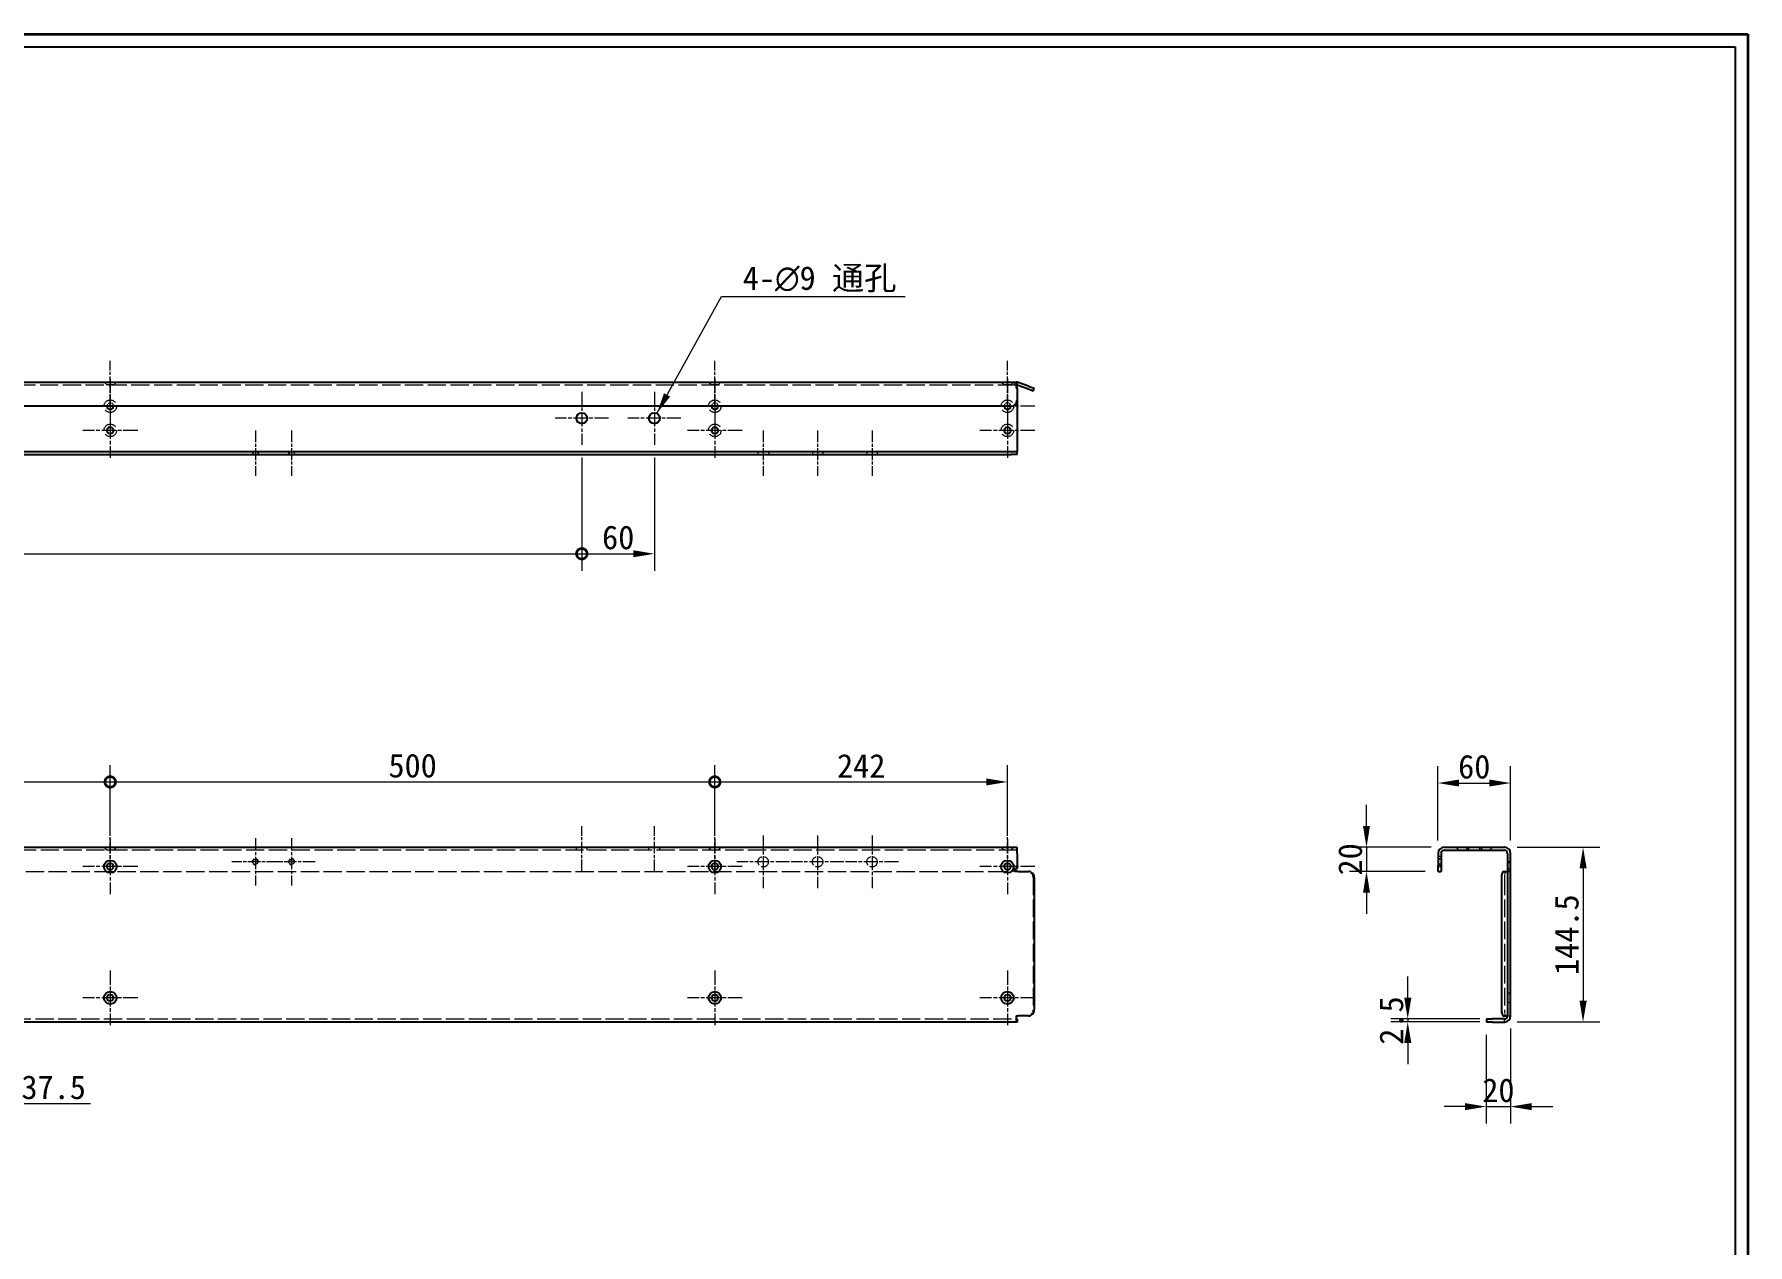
# Model space of a CAD drawing. Header units: millimetres. Extents: x 42 to 2902, y 38 to 2041.
# Drawn here: x 1484 to 2902, y 1040 to 2041 of the extents above; entities that cross this region are included whole.
import ezdxf

# ---------------------------------------------------------------- set-up
doc = ezdxf.new("R2010")
doc.units = ezdxf.units.MM
doc.header["$LTSCALE"] = 7
doc.linetypes.add('CHAIN', pattern=[0.3543, 0.2362, -0.0295, 0.0591, -0.0295])
doc.linetypes.add('DASHED', pattern=[0.2067, 0.1654, -0.0413])
for name, color, linetype, lineweight, true_color in [('中心标记 (ISO)', 1, 'CHAIN', 18, 0xff0000), ('中心线 (ISO)', 1, 'CHAIN', 18, 0xff0000), ('尺寸 (ISO)', 7, 'Continuous', 18, 0x008000), ('符号 (ISO)', 7, 'Continuous', 18, 0x008000), ('隐藏 (ISO)', 5, 'DASHED', 18, 0x0000ff)]:
    doc.layers.add(name, color=color, linetype=linetype, lineweight=lineweight, true_color=true_color)
doc.layers.add('可见 (ISO)', color=7, linetype='Continuous', lineweight=25)
doc.layers.add('图框 (ISO)', color=7, linetype='Continuous', lineweight=35)
doc.styles.add('文本样式74', font='SimSun.ttf')
doc.styles.add('最新国标', font='simfang.ttf')
doc.dimstyles.new('默认 (GB)', dxfattribs={"dimscale": 7, "dimtxt": 2.8, "dimasz": 2.5, "dimexe": 2, "dimexo": 1.5, "dimgap": 0.5, "dimtad": 1, "dimtoh": 1, "dimdsep": 46, "dimtxsty": '最新国标', "dimcen": 0.09, "dimdle": 10, "dimclrd": 256, "dimclre": 256, "dimclrt": 256, "dimaunit": 1, "dimadec": 3, "dimazin": 2, "dimtfac": 0.535714, "dimtdec": 3, "dimtmove": 0, "dimatfit": 3, "dimfxl": 0, "dimtolj": 1, "dimlwd": -1, "dimlwe": -1, "dimarcsym": 0})
doc.dimstyles.new('默认 (GB)$7', dxfattribs={"dimscale": 7, "dimtxt": 2.8, "dimasz": 2.5, "dimexe": 2, "dimexo": 1.5, "dimgap": 0.5, "dimtad": 1, "dimtoh": 1, "dimdsep": 46, "dimtxsty": '最新国标', "dimcen": 0.09, "dimdle": 10, "dimclrd": 256, "dimclre": 256, "dimclrt": 256, "dimaunit": 1, "dimadec": 3, "dimazin": 2, "dimtfac": 0.535714, "dimtdec": 3, "dimtmove": 0, "dimatfit": 3, "dimfxl": 0, "dimtolj": 1, "dimlwd": -1, "dimlwe": -1, "dimarcsym": 0})

# ---------------------------------------------------------------- blocks, each defined once
blk = doc.blocks.new('图框 最新国标')
at = {"layer": '图框 (ISO)'}
for p, q in [((6, 291.5), (414.5, 291.5)), ((414.5, 291.5), (414.5, 5.5))]:
    blk.add_line(p, q, dxfattribs=at)
at = {"layer": '图框 (ISO)', "color": 7, "linetype": 'Continuous', "lineweight": 25}
for p, q in [((18, 290), (413, 290)), ((18, 290), (413, 290)), ((413, 290), (413, 7)), ((413, 290), (413, 7))]:
    blk.add_line(p, q, dxfattribs=at)
at = {"layer": '图框 (ISO)', "style": '文本样式74'}
blk.add_attdef('零件代号_001', (46.18, 287.02), '', height=2.5, rotation=180, dxfattribs=at)
blk = doc.blocks.new('*D5')
at = {"layer": 'Defpoints', "color": 0, "transparency": 16777216}
for p in [(2650.3, 1368.2), (2586.2, 1348.2), (2645.3, 1348.2)]:
    blk.add_point(p, dxfattribs=at)
at = {"layer": '尺寸 (ISO)', "color": 116, "true_color": 0x00803f, "transparency": 16777216}
for p, q in [((2586.2, 1385.7), (2586.2, 1403.2)), ((2639.8, 1368.2), (2572.2, 1368.2)), ((2586.2, 1368.2), (2586.2, 1348.2)), ((2634.8, 1348.2), (2572.2, 1348.2)), ((2586.2, 1330.7), (2586.2, 1313.2))]:
    blk.add_line(p, q, dxfattribs=at)
for points in [[(2583.3, 1385.7), (2589.1, 1385.7), (2586.2, 1368.2)], [(2583.3, 1330.7), (2589.1, 1330.7), (2586.2, 1348.2)]]:
    blk.add_solid(points, dxfattribs=at)
at = {"layer": '尺寸 (ISO)', "transparency": 16777216, "insert": (2572.8, 1358.2), "char_height": 19.6, "attachment_point": 5, "rotation": 90, "style": '最新国标'}
blk.add_mtext('\\A1;20', dxfattribs=at)
blk = doc.blocks.new('*D6')
at = {"layer": 'Defpoints', "color": 0, "transparency": 16777216}
for p in [(2705.3, 1421.3), (2645.3, 1363.2), (2705.3, 1363.2)]:
    blk.add_point(p, dxfattribs=at)
at = {"layer": '尺寸 (ISO)', "color": 116, "true_color": 0x00803f, "transparency": 16777216}
for p, q in [((2645.3, 1373.7), (2645.3, 1435.3)), ((2705.3, 1373.7), (2705.3, 1435.3)), ((2662.8, 1421.3), (2687.8, 1421.3))]:
    blk.add_line(p, q, dxfattribs=at)
for points in [[(2662.8, 1424.2), (2662.8, 1418.4), (2645.3, 1421.3)], [(2687.8, 1424.2), (2687.8, 1418.4), (2705.3, 1421.3)]]:
    blk.add_solid(points, dxfattribs=at)
at = {"layer": '尺寸 (ISO)', "transparency": 16777216, "insert": (2675.3, 1434.7), "char_height": 19.6, "attachment_point": 5, "style": '最新国标'}
blk.add_mtext('\\A1;60', dxfattribs=at)
blk = doc.blocks.new('*D7')
at = {"layer": 'Defpoints', "color": 0, "transparency": 16777216}
for p in [(2700.3, 1368.2), (2700.3, 1223.7), (2765.3, 1223.7)]:
    blk.add_point(p, dxfattribs=at)
at = {"layer": '尺寸 (ISO)', "color": 116, "true_color": 0x00803f, "transparency": 16777216}
for p, q in [((2710.8, 1368.2), (2779.3, 1368.2)), ((2765.3, 1350.7), (2765.3, 1241.2)), ((2710.8, 1223.7), (2779.3, 1223.7))]:
    blk.add_line(p, q, dxfattribs=at)
for points in [[(2762.4, 1350.7), (2768.3, 1350.7), (2765.3, 1368.2)], [(2762.4, 1241.2), (2768.3, 1241.2), (2765.3, 1223.7)]]:
    blk.add_solid(points, dxfattribs=at)
at = {"layer": '尺寸 (ISO)', "transparency": 16777216, "insert": (2751.9, 1295.9), "char_height": 19.6, "attachment_point": 5, "rotation": 90, "style": '最新国标'}
blk.add_mtext('\\A1;144.5', dxfattribs=at)
blk = doc.blocks.new('*D8')
at = {"layer": 'Defpoints', "color": 0, "transparency": 16777216}
for p in [(2685.3, 1223.7), (2705.3, 1228.7), (2705.3, 1153.7)]:
    blk.add_point(p, dxfattribs=at)
at = {"layer": '尺寸 (ISO)', "color": 116, "true_color": 0x00803f, "transparency": 16777216}
for p, q in [((2685.3, 1213.2), (2685.3, 1139.7)), ((2705.3, 1218.2), (2705.3, 1139.7)), ((2667.8, 1153.7), (2650.3, 1153.7)), ((2685.3, 1153.7), (2705.3, 1153.7)), ((2722.8, 1153.7), (2740.3, 1153.7))]:
    blk.add_line(p, q, dxfattribs=at)
for points in [[(2667.8, 1156.6), (2667.8, 1150.8), (2685.3, 1153.7)], [(2722.8, 1156.6), (2722.8, 1150.8), (2705.3, 1153.7)]]:
    blk.add_solid(points, dxfattribs=at)
at = {"layer": '尺寸 (ISO)', "transparency": 16777216, "insert": (2695.3, 1167.1), "char_height": 19.6, "attachment_point": 5, "style": '最新国标'}
blk.add_mtext('\\A1;20', dxfattribs=at)
blk = doc.blocks.new('_DotSmall')
at = {"color": 0, "linetype": 'ByBlock', "const_width": 0.5}
blk.add_lwpolyline([(-0.0625, 0, 1), (0.0625, 0, 1)], format="xyb", close=True, dxfattribs=at)
blk = doc.blocks.new('*D13')
at = {"layer": 'Defpoints', "color": 0, "transparency": 16777216}
for p in [(1547.2, 1422.2), (1047.2, 1374.9), (1547.2, 1374.9)]:
    blk.add_point(p, dxfattribs=at)
at = {"layer": '尺寸 (ISO)', "color": 116, "true_color": 0x00803f, "transparency": 16777216}
for p, q in [((1047.2, 1385.4), (1047.2, 1436.2)), ((1547.2, 1385.4), (1547.2, 1436.2)), ((1047.2, 1422.2), (1547.2, 1422.2))]:
    blk.add_line(p, q, dxfattribs=at)
at = {"layer": '尺寸 (ISO)', "color": 116, "true_color": 0x00803f, "transparency": 16777216, "xscale": 17.5, "yscale": 17.5, "zscale": 17.5, "rotation": 180}
blk.add_blockref('_DotSmall', (1047.2, 1422.2), dxfattribs=at)
at = {"layer": '尺寸 (ISO)', "color": 116, "true_color": 0x00803f, "transparency": 16777216, "xscale": 17.5, "yscale": 17.5, "zscale": 17.5}
blk.add_blockref('_DotSmall', (1547.2, 1422.2), dxfattribs=at)
at = {"layer": '尺寸 (ISO)', "transparency": 16777216, "insert": (1297.3, 1435.6), "char_height": 19.6, "attachment_point": 5, "style": '最新国标'}
blk.add_mtext('\\A1;500', dxfattribs=at)
blk = doc.blocks.new('*D14')
at = {"layer": 'Defpoints', "color": 0, "transparency": 16777216}
for p in [(2047.2, 1422.2), (1547.2, 1374.9), (2047.2, 1374.9)]:
    blk.add_point(p, dxfattribs=at)
at = {"layer": '尺寸 (ISO)', "color": 116, "true_color": 0x00803f, "transparency": 16777216}
for p, q in [((1547.2, 1385.4), (1547.2, 1436.2)), ((2047.2, 1385.4), (2047.2, 1436.2)), ((1547.2, 1422.2), (2047.2, 1422.2))]:
    blk.add_line(p, q, dxfattribs=at)
at = {"layer": '尺寸 (ISO)', "color": 116, "true_color": 0x00803f, "transparency": 16777216, "xscale": 17.5, "yscale": 17.5, "zscale": 17.5, "rotation": 180}
blk.add_blockref('_DotSmall', (1547.2, 1422.2), dxfattribs=at)
at = {"layer": '尺寸 (ISO)', "color": 116, "true_color": 0x00803f, "transparency": 16777216, "xscale": 17.5, "yscale": 17.5, "zscale": 17.5}
blk.add_blockref('_DotSmall', (2047.2, 1422.2), dxfattribs=at)
at = {"layer": '尺寸 (ISO)', "transparency": 16777216, "insert": (1797.3, 1435.6), "char_height": 19.6, "attachment_point": 5, "style": '最新国标'}
blk.add_mtext('\\A1;500', dxfattribs=at)
blk = doc.blocks.new('*D15')
at = {"layer": 'Defpoints', "color": 0, "transparency": 16777216}
for p in [(2289.2, 1422.2), (2047.2, 1374.9), (2289.2, 1374.9)]:
    blk.add_point(p, dxfattribs=at)
at = {"layer": '尺寸 (ISO)', "color": 116, "true_color": 0x00803f, "transparency": 16777216}
for p, q in [((2047.2, 1385.4), (2047.2, 1436.2)), ((2289.2, 1385.4), (2289.2, 1436.2)), ((2047.2, 1422.2), (2271.7, 1422.2))]:
    blk.add_line(p, q, dxfattribs=at)
blk.add_solid([(2271.7, 1425.1), (2271.7, 1419.3), (2289.2, 1422.2)], dxfattribs=at)
at = {"layer": '尺寸 (ISO)', "color": 116, "true_color": 0x00803f, "transparency": 16777216, "xscale": 17.5, "yscale": 17.5, "zscale": 17.5, "rotation": 180}
blk.add_blockref('_DotSmall', (2047.2, 1422.2), dxfattribs=at)
at = {"layer": '尺寸 (ISO)', "transparency": 16777216, "insert": (2168.3, 1435.5), "char_height": 19.6, "attachment_point": 5, "style": '最新国标'}
blk.add_mtext('\\A1;242', dxfattribs=at)
blk = doc.blocks.new('*D18')
at = {"layer": 'Defpoints', "color": 0, "transparency": 16777216}
for p in [(1397.5, 1331.4), (1435, 1331.4), (1435, 1156.2)]:
    blk.add_point(p, dxfattribs=at)
at = {"layer": '尺寸 (ISO)', "color": 116, "true_color": 0x00803f, "transparency": 16777216}
for p, q in [((1397.5, 1320.9), (1397.5, 1142.2)), ((1435, 1320.9), (1435, 1142.2)), ((1397.5, 1156.2), (1380, 1156.2)), ((1397.5, 1156.2), (1435, 1156.2)), ((1452.5, 1156.2), (1530.8, 1156.2))]:
    blk.add_line(p, q, dxfattribs=at)
blk.add_solid([(1452.5, 1159.1), (1452.5, 1153.3), (1435, 1156.2)], dxfattribs=at)
at = {"layer": '尺寸 (ISO)', "color": 116, "true_color": 0x00803f, "transparency": 16777216, "xscale": 17.5, "yscale": 17.5, "zscale": 17.5}
blk.add_blockref('_DotSmall', (1397.5, 1156.2), dxfattribs=at)
at = {"layer": '尺寸 (ISO)', "transparency": 16777216, "insert": (1500.4, 1169.6), "char_height": 19.6, "attachment_point": 5, "style": '最新国标'}
blk.add_mtext('\\A1;37.5', dxfattribs=at)
blk = doc.blocks.new('*D38')
at = {"layer": 'Defpoints', "color": 0, "transparency": 16777216}
for p in [(697.2, 1700.9), (1937.2, 1700.9), (1937.2, 1610.9)]:
    blk.add_point(p, dxfattribs=at)
at = {"layer": '尺寸 (ISO)', "color": 116, "true_color": 0x00803f, "transparency": 16777216}
for p, q in [((697.2, 1690.4), (697.2, 1596.9)), ((1937.2, 1690.4), (1937.2, 1596.9)), ((697.2, 1610.9), (1937.2, 1610.9))]:
    blk.add_line(p, q, dxfattribs=at)
at = {"layer": '尺寸 (ISO)', "color": 116, "true_color": 0x00803f, "transparency": 16777216, "xscale": 17.5, "yscale": 17.5, "zscale": 17.5, "rotation": 180}
blk.add_blockref('_DotSmall', (697.2, 1610.9), dxfattribs=at)
at = {"layer": '尺寸 (ISO)', "color": 116, "true_color": 0x00803f, "transparency": 16777216, "xscale": 17.5, "yscale": 17.5, "zscale": 17.5}
blk.add_blockref('_DotSmall', (1937.2, 1610.9), dxfattribs=at)
at = {"layer": '尺寸 (ISO)', "transparency": 16777216, "insert": (1317.3, 1624.3), "char_height": 19.6, "attachment_point": 5, "style": '最新国标'}
blk.add_mtext('\\A1;1240', dxfattribs=at)
blk = doc.blocks.new('*D39')
at = {"layer": 'Defpoints', "color": 0, "transparency": 16777216}
for p in [(1937.2, 1700.9), (1997.2, 1700.9), (1997.2, 1610.9)]:
    blk.add_point(p, dxfattribs=at)
at = {"layer": '尺寸 (ISO)', "color": 116, "true_color": 0x00803f, "transparency": 16777216}
for p, q in [((1937.2, 1690.4), (1937.2, 1596.9)), ((1997.2, 1690.4), (1997.2, 1596.9)), ((1937.2, 1610.9), (1979.7, 1610.9))]:
    blk.add_line(p, q, dxfattribs=at)
blk.add_solid([(1979.7, 1613.8), (1979.7, 1608), (1997.2, 1610.9)], dxfattribs=at)
at = {"layer": '尺寸 (ISO)', "color": 116, "true_color": 0x00803f, "transparency": 16777216, "xscale": 17.5, "yscale": 17.5, "zscale": 17.5, "rotation": 180}
blk.add_blockref('_DotSmall', (1937.2, 1610.9), dxfattribs=at)
at = {"layer": '尺寸 (ISO)', "transparency": 16777216, "insert": (1967.3, 1624.3), "char_height": 19.6, "attachment_point": 5, "style": '最新国标'}
blk.add_mtext('\\A1;60', dxfattribs=at)
blk = doc.blocks.new('*D41')
at = {"layer": 'Defpoints', "color": 0, "transparency": 16777216}
for p in [(2620.3, 1223.7), (2690.3, 1226.2), (2690.3, 1223.7)]:
    blk.add_point(p, dxfattribs=at)
at = {"layer": '尺寸 (ISO)', "color": 116, "true_color": 0x00803f, "transparency": 16777216}
for p, q in [((2620.3, 1243.7), (2620.3, 1261.2)), ((2679.8, 1226.2), (2606.3, 1226.2)), ((2679.8, 1223.7), (2606.3, 1223.7)), ((2620.3, 1226.2), (2620.3, 1223.7)), ((2620.3, 1206.2), (2620.3, 1188.7))]:
    blk.add_line(p, q, dxfattribs=at)
for points in [[(2617.4, 1243.7), (2623.3, 1243.7), (2620.3, 1226.2)], [(2617.4, 1206.2), (2623.3, 1206.2), (2620.3, 1223.7)]]:
    blk.add_solid(points, dxfattribs=at)
at = {"layer": '尺寸 (ISO)', "transparency": 16777216, "insert": (2606.9, 1224.9), "char_height": 19.6, "attachment_point": 5, "rotation": 90, "style": '最新国标'}
blk.add_mtext('\\A1;2.5', dxfattribs=at)

msp = doc.modelspace()

# ---------------------------------------------------------------- linework, layer by layer
at = {"layer": '中心标记 (ISO)', "ltscale": 7.206874}
for p, q in [((1547.2172, 1755.6332), (1547.2172, 1710.2332)), ((2047.2172, 1755.6332), (2047.2172, 1710.2332)), ((2289.2172, 1755.6332), (2289.2172, 1710.2332)), ((1569.9172, 1732.9332), (1524.5172, 1732.9332)), ((1547.2172, 1735.6332), (1547.2172, 1690.2332)), ((2069.9172, 1732.9332), (2024.5172, 1732.9332)), ((2047.2172, 1735.6332), (2047.2172, 1690.2332)), ((2311.9172, 1732.9332), (2266.5172, 1732.9332)), ((2289.2172, 1735.6332), (2289.2172, 1690.2332)), ((1569.9172, 1712.9332), (1524.5172, 1712.9332)), ((2069.9172, 1712.9332), (2024.5172, 1712.9332)), ((2311.9172, 1712.9332), (2266.5172, 1712.9332)), ((1547.2172, 1374.8677), (1547.2172, 1329.4677)), ((2047.2172, 1374.8677), (2047.2172, 1329.4677)), ((2289.2172, 1374.8677), (2289.2172, 1329.4677)), ((1569.9172, 1352.1677), (1524.5172, 1352.1677)), ((2069.9172, 1352.1677), (2024.5172, 1352.1677)), ((2311.9172, 1352.1677), (2266.5172, 1352.1677)), ((1547.2172, 1266.3677), (1547.2172, 1220.9677)), ((2047.2172, 1266.3677), (2047.2172, 1220.9677)), ((2289.2172, 1266.3677), (2289.2172, 1220.9677)), ((1569.9172, 1243.6677), (1524.5172, 1243.6677)), ((2069.9172, 1243.6677), (2024.5172, 1243.6677)), ((2311.9172, 1243.6677), (2266.5172, 1243.6677))]:
    msp.add_line(p, q, dxfattribs=at)
at = {"layer": '中心标记 (ISO)', "ltscale": 6.984632}
for p, q in [((1937.2172, 1744.9332), (1937.2172, 1700.9332)), ((1997.2172, 1744.9332), (1997.2172, 1700.9332)), ((1959.2172, 1722.9332), (1915.2172, 1722.9332)), ((2019.2172, 1722.9332), (1975.2172, 1722.9332))]:
    msp.add_line(p, q, dxfattribs=at)
at = {"layer": '中心标记 (ISO)', "ltscale": 6.212184}
for p, q in [((1667.2172, 1375.7347), (1667.2172, 1336.6007)), ((1697.2172, 1375.7347), (1697.2172, 1336.6007)), ((1686.7842, 1356.1677), (1647.6502, 1356.1677)), ((1716.7842, 1356.1677), (1677.6502, 1356.1677))]:
    msp.add_line(p, q, dxfattribs=at)
at = {"layer": '中心标记 (ISO)', "ltscale": 6.921135}
for p, q in [((2087.2172, 1377.9677), (2087.2172, 1334.3677)), ((2132.2172, 1377.9677), (2132.2172, 1334.3677)), ((2177.2172, 1377.9677), (2177.2172, 1334.3677)), ((2109.0172, 1356.1677), (2065.4172, 1356.1677)), ((2154.0172, 1356.1677), (2110.4172, 1356.1677)), ((2199.0172, 1356.1677), (2155.4172, 1356.1677))]:
    msp.add_line(p, q, dxfattribs=at)
at = {"layer": '中心线 (ISO)', "ltscale": 5.952797}
for p, q in [((1547.2172, 1732.9332), (1547.2172, 1770.4332)), ((2047.2172, 1732.9332), (2047.2172, 1770.4332)), ((2289.2172, 1732.9332), (2289.2172, 1770.4332)), ((1667.2172, 1712.9332), (1667.2172, 1675.4332)), ((1697.2172, 1712.9332), (1697.2172, 1675.4332)), ((2087.2172, 1712.9332), (2087.2172, 1675.4332)), ((2132.2172, 1712.9332), (2132.2172, 1675.4332)), ((2177.2172, 1712.9332), (2177.2172, 1675.4332)), ((1547.2172, 1348.1677), (1547.2172, 1385.6677)), ((1937.2172, 1348.1677), (1937.2172, 1385.6677)), ((1997.2172, 1348.1677), (1997.2172, 1385.6677)), ((2047.2172, 1348.1677), (2047.2172, 1385.6677)), ((2289.2172, 1348.1677), (2289.2172, 1385.6677))]:
    msp.add_line(p, q, dxfattribs=at)
at = {"layer": '可见 (ISO)'}
for p, q in [((297.2172, 1752.9332), (2296.3356, 1752.9332)), ((2296.3356, 1752.9332), (2296.3356, 1747.9332)), ((2296.3356, 1752.9332), (2297.2172, 1752.9332)), ((2297.2172, 1747.9332), (2296.3356, 1747.9332)), ((2305.7591, 1747.1638), (2297.1906, 1750.2824)), ((2297.2172, 1752.9332), (2297.2172, 1752.8549)), ((2297.2172, 1747.9332), (2297.2172, 1750.2728)), ((2297.2172, 1747.9332), (2297.2172, 1737.9332)), ((2306.6141, 1749.513), (2298.0457, 1752.6317)), ((2310.4576, 1745.4537), (2305.7591, 1747.1638)), ((2306.6141, 1749.513), (2311.3126, 1747.8029)), ((2310.4576, 1745.4537), (2311.3126, 1747.8029)), ((2292.2172, 1732.9332), (302.2172, 1732.9332)), ((2297.2172, 1737.9332), (2297.2172, 1697.9332)), ((302.2172, 1695.4332), (2292.2172, 1695.4332)), ((302.2172, 1692.9332), (2292.2172, 1692.9332)), ((2292.2172, 1695.4332), (2297.2172, 1695.4332)), ((2297.2172, 1692.9332), (2292.2172, 1692.9332)), ((2297.2172, 1697.9332), (2297.2172, 1695.4332)), ((2297.2172, 1692.9332), (2297.2172, 1695.4332)), ((297.2172, 1368.1677), (2297.2172, 1368.1677)), ((2297.2172, 1363.1677), (2297.2172, 1368.1677)), ((2297.2172, 1363.1677), (2297.2172, 1350.6677)), ((2645.339, 1363.1677), (2645.339, 1353.1677)), ((2647.839, 1363.1677), (2647.839, 1353.1677)), ((2650.339, 1368.1677), (2700.339, 1368.1677)), ((2650.339, 1365.6677), (2700.339, 1365.6677)), ((2702.839, 1363.1677), (2702.839, 1228.6677)), ((2705.339, 1228.6677), (2705.339, 1363.1677)), ((2295.0856, 1350.6677), (2297.2172, 1350.6677)), ((2295.0856, 1348.1677), (2295.0856, 1350.6677)), ((2296.3356, 1348.1677), (2295.0856, 1348.1677)), ((2298.0457, 1348.1677), (2296.3356, 1348.1677)), ((2298.0457, 1348.1677), (2306.6141, 1348.1677)), ((2645.339, 1348.1677), (2645.339, 1353.1677)), ((2645.339, 1348.1677), (2647.839, 1348.1677)), ((2647.839, 1353.1677), (2647.839, 1348.1677)), ((2699.5695, 1348.1677), (2702.6882, 1348.1677)), ((2702.6882, 1348.1677), (2702.839, 1348.1677)), ((2311.3126, 1343.1677), (2311.3126, 1233.6677)), ((2697.8594, 1343.1677), (2697.8594, 1233.6677)), ((2296.3356, 1223.6677), (297.2172, 1223.6677)), ((2296.3356, 1228.6677), (2298.0457, 1228.6677)), ((2296.3356, 1228.6677), (2296.3356, 1223.6677)), ((2296.3356, 1226.1677), (2297.2172, 1226.1677)), ((2297.2172, 1223.6677), (2296.3356, 1223.6677)), ((2297.2172, 1226.1677), (2297.2172, 1223.6677)), ((2306.6141, 1228.6677), (2298.0457, 1228.6677)), ((2685.339, 1226.1677), (2690.339, 1226.1677)), ((2685.339, 1226.1677), (2685.339, 1223.6677)), ((2690.339, 1223.6677), (2685.339, 1223.6677)), ((2700.339, 1226.1677), (2690.339, 1226.1677)), ((2690.339, 1223.6677), (2700.339, 1223.6677)), ((2699.5695, 1228.6677), (2702.6882, 1228.6677)), ((2702.6882, 1228.6677), (2702.839, 1228.6677))]:
    msp.add_line(p, q, dxfattribs=at)
for centre, radius in [((1547.2172, 1712.9332), 2.75), ((1937.2172, 1722.9332), 4.5), ((1997.2172, 1722.9332), 4.5), ((2047.2172, 1712.9332), 2.75), ((2289.2172, 1712.9332), 2.75), ((1547.2172, 1352.1677), 5.2), ((1547.2172, 1352.1677), 2.75), ((2047.2172, 1352.1677), 5.2), ((2047.2172, 1352.1677), 2.75), ((2289.2172, 1352.1677), 5.2), ((2289.2172, 1352.1677), 2.75), ((1547.2172, 1243.6677), 5.2), ((2047.2172, 1243.6677), 5.2), ((2289.2172, 1243.6677), 5.2), ((1547.2172, 1243.6677), 2.75), ((2047.2172, 1243.6677), 2.75), ((2289.2172, 1243.6677), 2.75)]:
    msp.add_circle(centre, radius, dxfattribs=at)
for centre, radius, start, end in [((2296.3356, 1747.9332), 5, 70, 90), ((2296.3356, 1747.9332), 2.5, 70, 90), ((1547.2172, 1732.9332), 2.75, 180, 0), ((2047.2172, 1732.9332), 2.75, 180, 0), ((2289.2172, 1732.9332), 2.75, 180, 0), ((2292.2172, 1737.9332), 5, 270, 0), ((2650.339, 1363.1677), 5, 90, 180), ((2650.339, 1363.1677), 2.5, 90, 180), ((2700.339, 1363.1677), 5, 0, 90), ((2700.339, 1363.1677), 2.5, 0, 90), ((2292.2172, 1353.1677), 5, 305.0067558, 330), ((2700.339, 1228.6677), 5, 270, 0), ((2700.339, 1228.6677), 2.5, 270, 0)]:
    msp.add_arc(centre, radius, start, end, dxfattribs=at)
for centre, major_axis, ratio, start_param, end_param in [((2306.6141, 1343.1677), (0, 5), 0.939692621, 4.71238898, 6.283185307), ((2699.5695, 1343.1677), (0, 5), 0.342020143, 0, 1.570796327), ((2306.6141, 1233.6677), (0, -5), 0.939692621, 0, 1.570796327), ((2699.5695, 1233.6677), (0, -5), 0.342020143, 4.71238898, 6.283185307)]:
    msp.add_ellipse(centre, major_axis=major_axis, ratio=ratio, start_param=start_param, end_param=end_param, dxfattribs=at)
at = {"layer": '隐藏 (ISO)', "ltscale": 13.034492}
for p, q in [((2296.3356, 1750.4332), (297.2172, 1750.4332)), ((297.2172, 1226.1677), (2296.3356, 1226.1677))]:
    msp.add_line(p, q, dxfattribs=at)
at = {"layer": '隐藏 (ISO)', "ltscale": 0.942677}
for p, q in [((1544.4672, 1750.4832), (1542.0172, 1752.9332)), ((1549.9672, 1750.4832), (1552.4172, 1752.9332)), ((2044.4672, 1750.4832), (2042.0172, 1752.9332)), ((2049.9672, 1750.4832), (2052.4172, 1752.9332)), ((2286.4672, 1750.4832), (2284.0172, 1752.9332)), ((2291.9672, 1750.4832), (2294.4172, 1752.9332)), ((1544.4672, 1365.7177), (1542.0172, 1368.1677)), ((1549.9672, 1365.7177), (1552.4172, 1368.1677)), ((2044.4672, 1365.7177), (2042.0172, 1368.1677)), ((2049.9672, 1365.7177), (2052.4172, 1368.1677)), ((2286.4672, 1365.7177), (2284.0172, 1368.1677)), ((2291.9672, 1365.7177), (2294.4172, 1368.1677)), ((2662.589, 1365.7177), (2660.139, 1368.1677)), ((2668.089, 1365.7177), (2670.539, 1368.1677)), ((2682.589, 1365.7177), (2680.139, 1368.1677)), ((2688.089, 1365.7177), (2690.539, 1368.1677)), ((2702.889, 1354.9177), (2705.339, 1357.3677)), ((2702.889, 1349.4177), (2705.339, 1346.9677)), ((2702.889, 1246.4177), (2705.339, 1248.8677)), ((2702.889, 1240.9177), (2705.339, 1238.4677))]:
    msp.add_line(p, q, dxfattribs=at)
at = {"layer": '隐藏 (ISO)', "ltscale": 2.350671}
for p, q in [((1549.9672, 1750.4832), (1544.4672, 1750.4832)), ((2049.9672, 1750.4832), (2044.4672, 1750.4832)), ((2291.9672, 1750.4832), (2286.4672, 1750.4832)), ((1549.9672, 1365.7177), (1544.4672, 1365.7177)), ((2049.9672, 1365.7177), (2044.4672, 1365.7177)), ((2291.9672, 1365.7177), (2286.4672, 1365.7177)), ((2668.089, 1365.7177), (2662.589, 1365.7177)), ((2688.089, 1365.7177), (2682.589, 1365.7177)), ((2702.889, 1349.4177), (2702.889, 1354.9177)), ((2702.889, 1240.9177), (2702.889, 1246.4177))]:
    msp.add_line(p, q, dxfattribs=at)
at = {"layer": '隐藏 (ISO)', "ltscale": 0.013505}
for p, q in [((1544.4672, 1750.4332), (1544.4672, 1750.4832)), ((1549.9672, 1750.4332), (1549.9672, 1750.4832)), ((2044.4672, 1750.4332), (2044.4672, 1750.4832)), ((2049.9672, 1750.4332), (2049.9672, 1750.4832)), ((2286.4672, 1750.4332), (2286.4672, 1750.4832)), ((2291.9672, 1750.4332), (2291.9672, 1750.4832)), ((1544.4672, 1365.6677), (1544.4672, 1365.7177)), ((1549.9672, 1365.6677), (1549.9672, 1365.7177)), ((2044.4672, 1365.6677), (2044.4672, 1365.7177)), ((2049.9672, 1365.6677), (2049.9672, 1365.7177)), ((2286.4672, 1365.6677), (2286.4672, 1365.7177)), ((2291.9672, 1365.6677), (2291.9672, 1365.7177)), ((2662.589, 1365.6677), (2662.589, 1365.7177)), ((2668.089, 1365.6677), (2668.089, 1365.7177)), ((2682.589, 1365.6677), (2682.589, 1365.7177)), ((2688.089, 1365.6677), (2688.089, 1365.7177)), ((2702.839, 1354.9177), (2702.889, 1354.9177)), ((2702.839, 1349.4177), (2702.889, 1349.4177)), ((2702.839, 1246.4177), (2702.889, 1246.4177)), ((2702.839, 1240.9177), (2702.889, 1240.9177))]:
    msp.add_line(p, q, dxfattribs=at)
at = {"layer": '隐藏 (ISO)', "ltscale": 0.680149}
for p, q in [((2295.0856, 1750.4332), (2295.0856, 1752.9332)), ((1664.7172, 1695.4332), (1664.7172, 1692.9332)), ((1665.1502, 1695.4332), (1665.1502, 1692.9332)), ((1669.2842, 1695.4332), (1669.2842, 1692.9332)), ((1669.7172, 1692.9332), (1669.7172, 1695.4332)), ((1694.7172, 1695.4332), (1694.7172, 1692.9332)), ((1695.1502, 1695.4332), (1695.1502, 1692.9332)), ((1699.2842, 1695.4332), (1699.2842, 1692.9332)), ((1699.7172, 1692.9332), (1699.7172, 1695.4332)), ((2082.9172, 1695.4332), (2082.9172, 1692.9332)), ((2091.5172, 1695.4332), (2091.5172, 1692.9332)), ((2127.9172, 1695.4332), (2127.9172, 1692.9332)), ((2136.5172, 1695.4332), (2136.5172, 1692.9332)), ((2172.9172, 1695.4332), (2172.9172, 1692.9332)), ((2181.5172, 1695.4332), (2181.5172, 1692.9332)), ((1932.7172, 1365.6677), (1932.7172, 1368.1677)), ((1941.7172, 1365.6677), (1941.7172, 1368.1677)), ((1992.7172, 1365.6677), (1992.7172, 1368.1677)), ((2001.7172, 1365.6677), (2001.7172, 1368.1677)), ((2647.839, 1360.4677), (2645.339, 1360.4677)), ((2670.839, 1365.6677), (2670.839, 1368.1677)), ((2679.839, 1365.6677), (2679.839, 1368.1677)), ((2647.839, 1358.6677), (2645.339, 1358.6677)), ((2647.839, 1358.2347), (2645.339, 1358.2347)), ((2647.839, 1354.1007), (2645.339, 1354.1007)), ((2645.339, 1353.6677), (2647.839, 1353.6677)), ((2647.839, 1351.8677), (2645.339, 1351.8677)), ((2702.839, 1355.4677), (2705.339, 1355.4677)), ((2702.839, 1350.6677), (2705.339, 1350.6677)), ((2702.839, 1348.8677), (2705.339, 1348.8677)), ((2702.839, 1348.1677), (2705.339, 1348.1677)), ((2700.339, 1223.6677), (2700.339, 1226.1677)), ((2702.839, 1228.6677), (2705.339, 1228.6677))]:
    msp.add_line(p, q, dxfattribs=at)
at = {"layer": '隐藏 (ISO)', "ltscale": 0.239792}
msp.add_line((2297.2172, 1750.4332), (2296.3356, 1750.4332), dxfattribs=at)
at = {"layer": '隐藏 (ISO)', "ltscale": 0.658832}
msp.add_line((2297.2172, 1752.8549), (2297.2172, 1750.4332), dxfattribs=at)
at = {"layer": '隐藏 (ISO)', "ltscale": 0.244934}
msp.add_line((2297.2172, 1750.2728), (2297.2172, 1750.4332), dxfattribs=at)
at = {"layer": '隐藏 (ISO)', "ltscale": 13.040241}
msp.add_line((2297.2172, 1365.6677), (297.2172, 1365.6677), dxfattribs=at)
at = {"layer": '隐藏 (ISO)', "ltscale": 13.098612}
msp.add_line((302.2172, 1348.1677), (2292.2172, 1348.1677), dxfattribs=at)
at = {"layer": '隐藏 (ISO)', "ltscale": 12.613173}
for p, q in [((2310.4576, 1343.1677), (2310.4576, 1233.6677)), ((2700.2086, 1343.1677), (2700.2086, 1233.6677))]:
    msp.add_line(p, q, dxfattribs=at)
at = {"layer": '隐藏 (ISO)', "ltscale": 11.29054}
for centre in [(1547.2172, 1732.9332), (2047.2172, 1732.9332), (2289.2172, 1732.9332), (1547.2172, 1712.9332), (2047.2172, 1712.9332), (2289.2172, 1712.9332)]:
    msp.add_circle(centre, 5.2, dxfattribs=at)
at = {"layer": '隐藏 (ISO)', "ltscale": 7.351402}
for centre in [(2087.2172, 1356.1677), (2132.2172, 1356.1677), (2177.2172, 1356.1677)]:
    msp.add_circle(centre, 4.3, dxfattribs=at)
at = {"layer": '隐藏 (ISO)', "ltscale": 3.53375}
for centre in [(1667.2172, 1356.1677), (1697.2172, 1356.1677)]:
    msp.add_circle(centre, 2.067, dxfattribs=at)
at = {"layer": '隐藏 (ISO)', "ltscale": 2.350671}
for centre in [(1547.2172, 1732.9332), (2047.2172, 1732.9332), (2289.2172, 1732.9332)]:
    msp.add_arc(centre, 2.75, 0, 180, dxfattribs=at)
at = {"layer": '隐藏 (ISO)', "ltscale": 3.205497}
for centre in [(1667.2172, 1356.1677), (1697.2172, 1356.1677)]:
    msp.add_arc(centre, 2.5, 10, 280, dxfattribs=at)
at = {"layer": '隐藏 (ISO)', "ltscale": 0.831141}
msp.add_arc((2292.2172, 1353.1677), 5, 270, 305.0067558, dxfattribs=at)
at = {"layer": '隐藏 (ISO)', "ltscale": 0.712255}
msp.add_arc((2292.2172, 1353.1677), 5, 330, 0, dxfattribs=at)
at = {"layer": '隐藏 (ISO)', "ltscale": 2.136965}
for centre, major_axis, ratio, start_param, end_param in [((2305.7591, 1343.1677), (0, 5), 0.939692621, 4.71238898, 6.283185307), ((2701.9187, 1343.1677), (0, 5), 0.342020143, 0, 1.570796327), ((2305.7591, 1233.6677), (0, -5), 0.939692621, 0, 1.570796327), ((2701.9187, 1233.6677), (0, -5), 0.342020143, 4.71238898, 6.283185307)]:
    msp.add_ellipse(centre, major_axis=major_axis, ratio=ratio, start_param=start_param, end_param=end_param, dxfattribs=at)

# ---------------------------------------------------------------- block references
at = {"xscale": 7, "yscale": 7, "zscale": 7}
msp.add_blockref('图框 最新国标', (0, 0), dxfattribs=at)

# ---------------------------------------------------------------- texts
at = {"layer": '符号 (ISO)', "insert": (2070.3435, 1826.9887), "char_height": 19.6, "width": 140.728978, "attachment_point": 7, "line_spacing_factor": 0.49, "style": '最新国标'}
msp.add_mtext('4-\\fAIGDT|b0|i0;{\\H19.6000;n}\\fFangSong|b0|i0;{\\H19.6000;9 通孔}', dxfattribs=at)

# ---------------------------------------------------------------- dimensions: what is measured, and where the dimension line sits
at = {"layer": '尺寸 (ISO)', "color": 116, "true_color": 0x00803f}
for base, p1, p2, angle, override, picture, middle in [((1937.2172, 1610.9332), (697.2172, 1700.9332), (1937.2172, 1700.9332), 180, {"dimgap": 0.5, "dimtoh": 0, "dimdec": 2, "dimblk1": 'DotSmall', "dimblk2": 'DotSmall', "dimsah": 1, "dimdle": 0, "dimtol": 0, "dimlim": 0, "dimtp": 0, "dimtm": 0, "dimtdec": 3, "dimtofl": 0, "dimatfit": 1}, '*D38', (1317.2872, 1610.9332)), ((1997.2172, 1610.9332), (1937.2172, 1700.9332), (1997.2172, 1700.9332), 180, {"dimgap": 0.5, "dimtoh": 0, "dimdec": 2, "dimblk1": 'DotSmall', "dimsah": 1, "dimdle": 0, "dimtol": 0, "dimlim": 0, "dimtp": 0, "dimtm": 0, "dimtdec": 3, "dimtofl": 0, "dimatfit": 1}, '*D39', (1967.2872, 1610.9332)), ((1547.2172, 1422.1677), (1047.2172, 1374.8677), (1547.2172, 1374.8677), 180, {"dimgap": 0.5, "dimtoh": 0, "dimdec": 2, "dimblk1": 'DotSmall', "dimblk2": 'DotSmall', "dimsah": 1, "dimdle": 0, "dimtol": 0, "dimlim": 0, "dimtp": 0, "dimtm": 0, "dimtdec": 3, "dimtofl": 0, "dimatfit": 1}, '*D13', (1297.2872, 1422.1677)), ((2047.2172, 1422.1677), (1547.2172, 1374.8677), (2047.2172, 1374.8677), 180, {"dimgap": 0.5, "dimtoh": 0, "dimdec": 2, "dimblk1": 'DotSmall', "dimblk2": 'DotSmall', "dimsah": 1, "dimdle": 0, "dimtol": 0, "dimlim": 0, "dimtp": 0, "dimtm": 0, "dimtdec": 3, "dimtofl": 0, "dimatfit": 1}, '*D14', (1797.2872, 1422.1677)), ((2289.2172, 1422.1677), (2047.2172, 1374.8677), (2289.2172, 1374.8677), 180, {"dimgap": 0.5, "dimtoh": 0, "dimdec": 2, "dimblk1": 'DotSmall', "dimsah": 1, "dimdle": 0, "dimtol": 0, "dimlim": 0, "dimtp": 0, "dimtm": 0, "dimtdec": 3, "dimtofl": 0, "dimatfit": 1}, '*D15', (2168.2872, 1422.1677)), ((2586.1698, 1348.1677), (2650.339, 1368.1677), (2645.339, 1348.1677), 270, {"dimgap": 0.5, "dimtoh": 0, "dimdec": 2, "dimtol": 0, "dimlim": 0, "dimtp": 0, "dimtm": 0, "dimtdec": 3, "dimtofl": 1, "dimatfit": 1}, '*D5', (2586.1698, 1358.1677)), ((2765.339, 1223.6677), (2700.339, 1368.1677), (2700.339, 1223.6677), 270, {"dimgap": 0.5, "dimtoh": 0, "dimdec": 2, "dimtol": 0, "dimlim": 0, "dimtp": 0, "dimtm": 0, "dimtdec": 3, "dimtofl": 0, "dimatfit": 1}, '*D7', (2765.339, 1295.9177)), ((1434.9672, 1156.1677), (1397.4672, 1331.3677), (1434.9672, 1331.3677), 180, {"dimgap": 0.5, "dimtoh": 0, "dimdec": 2, "dimblk1": 'DotSmall', "dimsah": 1, "dimdle": 0, "dimtol": 0, "dimlim": 0, "dimtp": 0, "dimtm": 0, "dimtdec": 3, "dimtofl": 1, "dimatfit": 1}, '*D18', (1500.4032, 1156.1677)), ((2620.339, 1223.6677), (2690.339, 1226.1677), (2690.339, 1223.6677), 90, {"dimgap": 0.5, "dimtoh": 0, "dimdec": 2, "dimtol": 0, "dimlim": 0, "dimtp": 0, "dimtm": 0, "dimtdec": 3, "dimtofl": 1, "dimatfit": 1}, '*D41', (2620.339, 1224.9177)), ((2705.339, 1153.6677), (2685.339, 1223.6677), (2705.339, 1228.6677), 180, {"dimgap": 0.5, "dimtoh": 0, "dimdec": 2, "dimtol": 0, "dimlim": 0, "dimtp": 0, "dimtm": 0, "dimtdec": 3, "dimtofl": 1, "dimatfit": 1}, '*D8', (2695.339, 1153.6677))]:
    dim = msp.add_linear_dim(base=base, p1=p1, p2=p2, angle=angle, dimstyle='默认 (GB)', override=override, dxfattribs=at)
    dim.commit()
    dim.dimension.update_dxf_attribs({"geometry": picture, "text_midpoint": middle, "dimtype": 160})
dim = msp.add_linear_dim(base=(2705.339, 1421.3004), p1=(2645.339, 1363.1677), p2=(2705.339, 1363.1677), dimstyle='默认 (GB)', override={"dimgap": 0.5, "dimtoh": 0, "dimdec": 2, "dimtol": 0, "dimlim": 0, "dimtp": 0, "dimtm": 0, "dimtdec": 3, "dimtofl": 0, "dimatfit": 1}, dxfattribs=at)
dim.commit()
dim.dimension.update_dxf_attribs({"geometry": '*D6', "text_midpoint": (2675.339, 1421.3004), "dimtype": 160})

# ---------------------------------------------------------------- leaders
at = {"layer": '符号 (ISO)', "annotation_type": 0, "has_hookline": 1, "hookline_direction": 0, "text_width": 134.2388}
msp.add_leader([(1999.2528, 1726.9465), (2052.8435, 1823.722), (2070.3435, 1823.722)], dimstyle='默认 (GB)$7', override={"dimgap": 0, "dimtad": 1}, dxfattribs=at)

doc.saveas('drawing.dxf')
